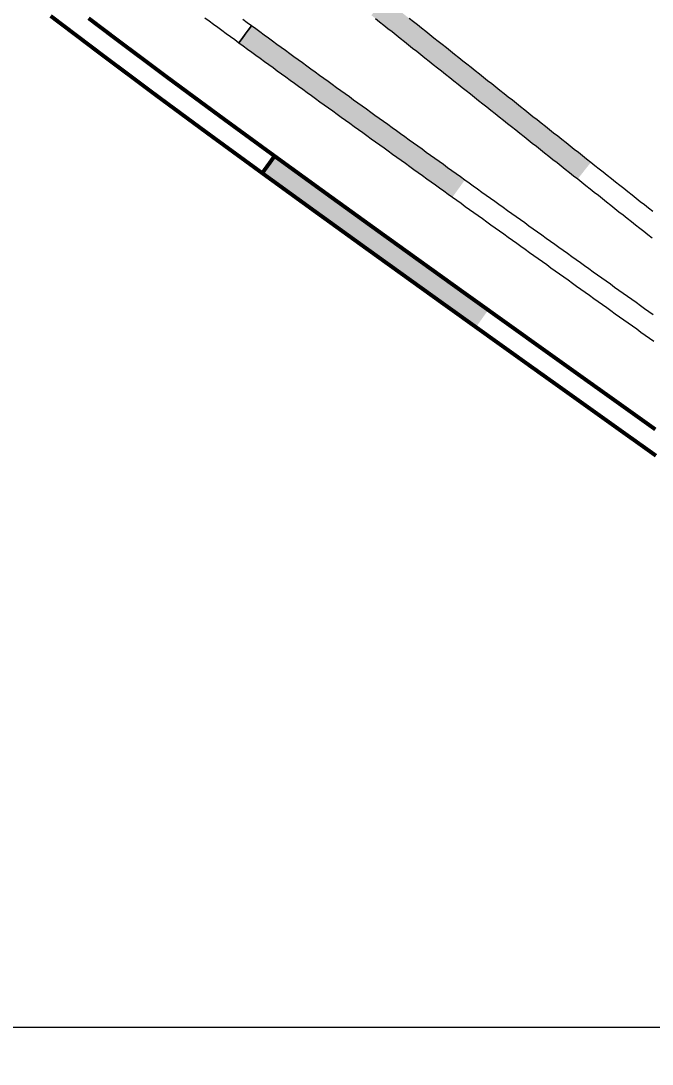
# Model space of a CAD drawing. Header units: inches. Extents: x 36473197 to 36486087, y 3899343 to 3911260.
# Drawn here: x 36482859.5 to 36482907.4, y 3904997.2 to 3905076.5 of the extents above; entities that cross this region are included whole.
import ezdxf

# ---------------------------------------------------------------- set-up
doc = ezdxf.new("R2010")
doc.units = ezdxf.units.IN
doc.header["$MEASUREMENT"] = 0
doc.layers.get('0').update_dxf_attribs({"lineweight": 0})
doc.layers.get('Defpoints').update_dxf_attribs({"lineweight": 0})
for name, color, linetype, lineweight in [('四盘区辅运巷', 7, 'Continuous', 0), ('经纬网', 7, 'Continuous', 0), ('西平正线', 7, 'Continuous', 0)]:
    doc.layers.add(name, color=color, linetype=linetype, lineweight=lineweight)
doc.styles.add('仿宋', font='simfang.ttf')
doc.dimstyles.get("Standard").update_dxf_attribs({"dimtxt": 30, "dimasz": 20, "dimexe": 0.18, "dimexo": 0.0625, "dimgap": 0.09, "dimtad": 1, "dimdec": 0, "dimzin": 0, "dimdsep": 46, "dimtxsty": '仿宋', "dimcen": 0.09, "dimclrd": 150, "dimclre": 150, "dimadec": 0, "dimazin": 0, "dimtfac": 1, "dimtdec": 0, "dimtofl": 0, "dimtmove": 0, "dimatfit": 3, "dimfxl": 1, "dimtolj": 1, "dimtzin": 0, "dimlwd": 0, "dimarcsym": 0})

# ---------------------------------------------------------------- blocks, each defined once
blk = doc.blocks.new('lr_block_12_1')
blk.add_hatch(color=7).paths.add_polyline_path([(194.557, 544.794), (194.232, 545.027), (193.907, 545.26), (193.582, 545.493), (193.256, 545.725), (192.931, 545.958), (192.606, 546.191), (192.281, 546.424), (191.957, 546.657), (191.632, 546.89), (191.308, 547.124), (190.983, 547.357), (190.658, 547.591), (190.333, 547.824), (190.009, 548.058), (189.684, 548.291), (189.359, 548.525), (189.034, 548.758), (188.71, 548.992), (188.385, 549.225), (188.06, 549.459), (187.735, 549.692), (187.411, 549.926), (187.086, 550.16), (186.761, 550.393), (186.436, 550.627), (186.113, 550.859), (185.789, 551.094), (185.464, 551.328), (185.14, 551.562), (184.816, 551.796), (184.492, 552.03), (184.167, 552.265), (183.843, 552.499), (183.519, 552.733), (183.194, 552.967), (182.87, 553.201), (182.546, 553.435), (182.223, 553.669), (181.899, 553.904), (181.576, 554.138), (181.252, 554.373), (180.928, 554.608), (180.605, 554.843), (180.281, 555.078), (179.957, 555.313), (179.633, 555.548), (179.31, 555.783), (178.986, 556.018), (178.662, 556.253), (178.338, 556.488), (178.103, 556.164), (177.869, 555.84), (177.634, 555.517), (177.399, 555.193), (177.722, 554.958), (178.046, 554.723), (178.37, 554.488), (178.694, 554.253), (179.017, 554.018), (179.341, 553.783), (179.665, 553.548), (179.989, 553.313), (180.312, 553.079), (180.636, 552.844), (180.96, 552.609), (181.283, 552.374), (181.609, 552.138), (181.933, 551.904), (182.258, 551.67), (182.582, 551.436), (182.906, 551.202), (183.231, 550.967), (183.555, 550.733), (183.879, 550.499), (184.203, 550.265), (184.528, 550.031), (184.852, 549.796), (185.176, 549.562), (185.502, 549.328), (185.827, 549.094), (186.152, 548.861), (186.476, 548.627), (186.801, 548.393), (187.126, 548.16), (187.451, 547.926), (187.775, 547.693), (188.1, 547.459), (188.425, 547.226), (188.75, 546.992), (189.074, 546.759), (189.399, 546.525), (189.724, 546.292), (190.049, 546.058), (190.373, 545.825), (190.698, 545.591), (191.023, 545.358), (191.349, 545.123), (191.674, 544.891), (192, 544.658), (192.325, 544.425), (192.65, 544.192), (192.975, 543.959), (193.3, 543.726), (193.625, 543.493), (193.858, 543.818), (194.091, 544.143), (194.324, 544.469)], flags=17)
at = {"color": 7, "const_width": 0.3}
for points in [[(178.338, 556.488), (178.017, 556.722), (177.694, 556.958), (177.371, 557.194), (177.048, 557.43), (176.725, 557.666), (176.402, 557.902), (176.08, 558.138), (175.757, 558.374), (175.434, 558.61), (175.111, 558.846), (174.788, 559.082), (174.465, 559.318), (174.145, 559.553), (173.823, 559.79), (173.501, 560.028), (173.179, 560.265), (172.857, 560.502), (172.535, 560.74), (172.213, 560.977), (171.891, 561.214), (171.569, 561.452), (171.248, 561.689), (170.926, 561.927), (170.604, 562.164), (170.287, 562.399), (169.967, 562.639), (169.647, 562.878), (169.326, 563.118), (169.006, 563.358), (168.686, 563.597), (168.365, 563.837), (168.045, 564.077), (167.725, 564.316), (167.405, 564.556), (167.084, 564.795), (166.764, 565.035), (166.444, 565.275), (166.128, 565.512), (165.809, 565.754), (165.49, 565.995), (165.171, 566.237), (164.852, 566.478), (164.533, 566.719), (164.214, 566.961)], [(161.335, 567.133), (161.653, 566.892), (161.972, 566.65), (162.291, 566.409), (162.61, 566.168), (162.929, 565.926), (163.248, 565.685), (163.567, 565.444), (163.886, 565.202), (164.205, 564.961), (164.524, 564.719), (164.843, 564.478), (165.162, 564.237), (165.485, 563.994), (165.805, 563.754), (166.126, 563.514), (166.446, 563.275), (166.766, 563.035), (167.087, 562.795), (167.407, 562.556), (167.727, 562.316), (168.047, 562.077), (168.368, 561.837), (168.688, 561.597), (169.008, 561.358), (169.329, 561.118), (169.654, 560.876), (169.976, 560.639), (170.298, 560.401), (170.62, 560.164), (170.942, 559.927), (171.264, 559.689), (171.586, 559.452), (171.908, 559.214), (172.23, 558.977), (172.552, 558.74), (172.874, 558.502), (173.196, 558.265), (173.521, 558.026), (173.844, 557.79), (174.167, 557.554), (174.49, 557.318), (174.813, 557.082), (175.136, 556.846), (175.459, 556.61), (175.782, 556.374), (176.105, 556.138), (176.428, 555.902), (176.751, 555.666), (177.074, 555.43), (177.399, 555.193), (177.634, 555.517), (177.869, 555.84), (178.103, 556.164), (178.338, 556.488)], [(207.247, 535.723), (206.922, 535.955), (206.596, 536.188), (206.271, 536.42), (205.945, 536.653), (205.62, 536.885), (205.294, 537.117), (204.969, 537.35), (204.643, 537.582), (204.317, 537.815), (203.992, 538.047), (203.667, 538.28), (203.341, 538.512), (203.016, 538.745), (202.69, 538.977), (202.365, 539.21), (202.039, 539.442), (201.714, 539.675), (201.388, 539.907), (201.063, 540.14), (200.737, 540.372), (200.412, 540.605), (200.086, 540.837), (199.761, 541.07), (199.435, 541.302), (199.11, 541.535), (198.785, 541.767), (198.459, 542), (198.134, 542.232), (197.809, 542.465), (197.484, 542.698), (197.159, 542.931), (196.834, 543.163), (196.508, 543.396), (196.183, 543.629), (195.858, 543.862), (195.533, 544.095), (195.208, 544.328), (194.882, 544.561), (194.557, 544.794), (194.232, 545.027), (193.907, 545.26), (193.582, 545.493), (193.256, 545.725), (192.931, 545.958), (192.606, 546.191), (192.281, 546.424), (191.957, 546.657), (191.632, 546.89), (191.308, 547.124), (190.983, 547.357), (190.658, 547.591), (190.333, 547.824), (190.009, 548.058), (189.684, 548.291), (189.359, 548.525), (189.034, 548.758), (188.71, 548.992), (188.385, 549.225), (188.06, 549.459), (187.735, 549.692), (187.411, 549.926), (187.086, 550.16), (186.761, 550.393), (186.436, 550.627), (186.113, 550.859), (185.789, 551.094), (185.464, 551.328), (185.14, 551.562), (184.816, 551.796), (184.492, 552.03), (184.167, 552.265), (183.843, 552.499), (183.519, 552.733), (183.194, 552.967), (182.87, 553.201), (182.546, 553.435), (182.223, 553.669), (181.899, 553.904), (181.576, 554.138), (181.252, 554.373), (180.928, 554.608), (180.605, 554.843), (180.281, 555.078), (179.957, 555.313), (179.633, 555.548), (179.31, 555.783), (178.986, 556.018), (178.662, 556.253), (178.338, 556.488), (178.103, 556.164), (177.869, 555.84), (177.634, 555.517), (177.399, 555.193), (177.722, 554.958), (178.046, 554.723), (178.37, 554.488), (178.694, 554.253), (179.017, 554.018), (179.341, 553.783), (179.665, 553.548), (179.989, 553.313), (180.312, 553.079), (180.636, 552.844), (180.96, 552.609), (181.283, 552.374), (181.609, 552.138), (181.933, 551.904), (182.258, 551.67), (182.582, 551.436), (182.906, 551.202), (183.231, 550.967), (183.555, 550.733), (183.879, 550.499), (184.203, 550.265), (184.528, 550.031), (184.852, 549.796), (185.176, 549.562), (185.502, 549.328), (185.827, 549.094), (186.152, 548.861), (186.476, 548.627), (186.801, 548.393), (187.126, 548.16), (187.451, 547.926), (187.775, 547.693), (188.1, 547.459), (188.425, 547.226), (188.75, 546.992), (189.074, 546.759), (189.399, 546.525), (189.724, 546.292), (190.049, 546.058), (190.373, 545.825), (190.698, 545.591), (191.023, 545.358), (191.349, 545.123), (191.674, 544.891), (192, 544.658), (192.325, 544.425), (192.65, 544.192), (192.975, 543.959), (193.3, 543.726), (193.625, 543.493), (193.951, 543.26), (194.276, 543.027), (194.601, 542.794), (194.926, 542.561), (195.251, 542.328), (195.577, 542.096), (195.902, 541.863), (196.227, 541.63), (196.552, 541.397), (196.877, 541.164), (197.203, 540.931), (197.529, 540.698), (197.854, 540.465), (198.18, 540.233), (198.505, 540), (198.831, 539.768), (199.156, 539.535), (199.482, 539.303), (199.807, 539.07), (200.133, 538.838), (200.458, 538.605), (200.784, 538.373), (201.109, 538.14), (201.435, 537.908), (201.76, 537.675), (202.086, 537.443), (202.411, 537.21), (202.737, 536.978), (203.062, 536.745), (203.388, 536.513), (203.713, 536.28), (204.039, 536.048), (204.364, 535.815), (204.69, 535.583), (205.015, 535.35), (205.341, 535.118), (205.667, 534.886), (205.992, 534.653), (206.318, 534.421), (206.643, 534.188), (206.969, 533.956), (207.294, 533.723)]]:
    blk.add_lwpolyline(points, dxfattribs=at)
blk = doc.blocks.new('*D204')
at = {"layer": 'Defpoints', "color": 0, "transparency": 16777216}
for p in [(36476925.515, 3911082.357), (36486060.147, 3904950.043), (36485936.086, 3904772.871)]:
    blk.add_point(p, dxfattribs=at)
at = {"layer": '四盘区辅运巷', "color": 150, "lineweight": -2, "transparency": 16777216}
for p, q in [((36476925.551, 3911082.408), (36477049.68, 3911259.676)), ((36485936.122, 3904772.922), (36486060.251, 3904950.19))]:
    blk.add_line(p, q, dxfattribs=at)
at = {"layer": '四盘区辅运巷', "color": 150, "lineweight": 0, "transparency": 16777216}
blk.add_line((36477065.959, 3911248.057), (36486043.765, 3904961.514), dxfattribs=at)
at = {"layer": '四盘区辅运巷', "color": 150, "transparency": 16777216}
for points in [[(36477067.871, 3911250.787), (36477064.047, 3911245.326), (36477049.577, 3911259.528)], [(36486045.677, 3904964.245), (36486041.853, 3904958.784), (36486060.147, 3904950.043)]]:
    blk.add_solid(points, dxfattribs=at)
at = {"layer": '四盘区辅运巷', "color": 0, "transparency": 16777216, "insert": (36481563.616, 3908117.287), "char_height": 30, "attachment_point": 5, "rotation": 324.99908, "style": '仿宋'}
blk.add_mtext('\\A1;1100', dxfattribs=at)

msp = doc.modelspace()

# ---------------------------------------------------------------- hatches: boundary and pattern name
at = {"layer": '西平正线'}
for points in [[(36482902.773, 3905065.718), (36482902.459, 3905065.967), (36482902.146, 3905066.215), (36482901.832, 3905066.463), (36482901.519, 3905066.712), (36482901.205, 3905066.96), (36482900.892, 3905067.208), (36482900.578, 3905067.457), (36482900.265, 3905067.705), (36482899.951, 3905067.953), (36482899.638, 3905068.202), (36482899.324, 3905068.45), (36482899.01, 3905068.699), (36482898.698, 3905068.946), (36482898.385, 3905069.195), (36482898.072, 3905069.444), (36482897.759, 3905069.693), (36482897.445, 3905069.942), (36482897.132, 3905070.191), (36482896.819, 3905070.439), (36482896.506, 3905070.688), (36482896.193, 3905070.937), (36482895.879, 3905071.186), (36482895.566, 3905071.435), (36482895.253, 3905071.684), (36482894.94, 3905071.932), (36482894.627, 3905072.181), (36482894.314, 3905072.43), (36482894, 3905072.679), (36482893.687, 3905072.928), (36482893.374, 3905073.177), (36482893.061, 3905073.425), (36482892.748, 3905073.674), (36482892.434, 3905073.923), (36482892.121, 3905074.172), (36482891.808, 3905074.421), (36482891.495, 3905074.67), (36482891.182, 3905074.918), (36482890.869, 3905075.167), (36482890.555, 3905075.416), (36482890.242, 3905075.665), (36482889.929, 3905075.914), (36482889.616, 3905076.163), (36482889.303, 3905076.411), (36482888.989, 3905076.66), (36482888.676, 3905076.909), (36482888.363, 3905077.158), (36482888.05, 3905077.407), (36482887.737, 3905077.656), (36482887.425, 3905077.904), (36482887.113, 3905078.153), (36482886.863, 3905077.841), (36482886.614, 3905077.528), (36482886.364, 3905077.215), (36482886.115, 3905076.903), (36482886.427, 3905076.653), (36482886.741, 3905076.403), (36482887.055, 3905076.154), (36482887.368, 3905075.905), (36482887.681, 3905075.656), (36482887.994, 3905075.408), (36482888.307, 3905075.159), (36482888.62, 3905074.91), (36482888.934, 3905074.661), (36482889.247, 3905074.412), (36482889.56, 3905074.163), (36482889.873, 3905073.915), (36482890.186, 3905073.666), (36482890.5, 3905073.417), (36482890.813, 3905073.168), (36482891.126, 3905072.919), (36482891.439, 3905072.67), (36482891.752, 3905072.422), (36482892.065, 3905072.173), (36482892.379, 3905071.924), (36482892.692, 3905071.675), (36482893.005, 3905071.426), (36482893.318, 3905071.177), (36482893.631, 3905070.929), (36482893.945, 3905070.68), (36482894.258, 3905070.431), (36482894.571, 3905070.182), (36482894.884, 3905069.933), (36482895.197, 3905069.684), (36482895.51, 3905069.436), (36482895.824, 3905069.187), (36482896.137, 3905068.938), (36482896.45, 3905068.689), (36482896.763, 3905068.44), (36482897.076, 3905068.191), (36482897.39, 3905067.943), (36482897.703, 3905067.694), (36482898.017, 3905067.444), (36482898.331, 3905067.196), (36482898.644, 3905066.948), (36482898.958, 3905066.699), (36482899.271, 3905066.451), (36482899.585, 3905066.203), (36482899.898, 3905065.954), (36482900.212, 3905065.706), (36482900.525, 3905065.457), (36482900.839, 3905065.209), (36482901.152, 3905064.961), (36482901.466, 3905064.712), (36482901.78, 3905064.464), (36482902.028, 3905064.777), (36482902.276, 3905065.091), (36482902.525, 3905065.405)], [(36482893.206, 3905064.383), (36482892.881, 3905064.617), (36482892.557, 3905064.851), (36482892.232, 3905065.085), (36482891.907, 3905065.318), (36482891.583, 3905065.552), (36482891.258, 3905065.786), (36482890.934, 3905066.019), (36482890.609, 3905066.253), (36482890.284, 3905066.487), (36482889.96, 3905066.72), (36482889.635, 3905066.954), (36482889.31, 3905067.188), (36482888.986, 3905067.421), (36482888.661, 3905067.655), (36482888.337, 3905067.889), (36482888.012, 3905068.123), (36482887.687, 3905068.356), (36482887.363, 3905068.59), (36482887.038, 3905068.824), (36482886.713, 3905069.057), (36482886.389, 3905069.291), (36482886.064, 3905069.525), (36482885.741, 3905069.758), (36482885.417, 3905069.992), (36482885.093, 3905070.227), (36482884.768, 3905070.461), (36482884.444, 3905070.695), (36482884.12, 3905070.93), (36482883.796, 3905071.164), (36482883.472, 3905071.398), (36482883.148, 3905071.633), (36482882.825, 3905071.867), (36482882.501, 3905072.101), (36482882.177, 3905072.336), (36482881.853, 3905072.571), (36482881.53, 3905072.806), (36482881.206, 3905073.041), (36482880.882, 3905073.276), (36482880.558, 3905073.511), (36482880.236, 3905073.744), (36482879.913, 3905073.98), (36482879.59, 3905074.216), (36482879.267, 3905074.451), (36482878.944, 3905074.687), (36482878.62, 3905074.923), (36482878.297, 3905075.159), (36482877.974, 3905075.394), (36482877.651, 3905075.63), (36482877.331, 3905075.864), (36482877.008, 3905076.101), (36482876.771, 3905075.779), (36482876.535, 3905075.457), (36482876.298, 3905075.135), (36482876.061, 3905074.813), (36482876.383, 3905074.576), (36482876.708, 3905074.338), (36482877.031, 3905074.102), (36482877.354, 3905073.866), (36482877.678, 3905073.63), (36482878.001, 3905073.395), (36482878.324, 3905073.159), (36482878.647, 3905072.923), (36482878.97, 3905072.687), (36482879.293, 3905072.452), (36482879.619, 3905072.215), (36482879.943, 3905071.981), (36482880.266, 3905071.746), (36482880.59, 3905071.511), (36482880.914, 3905071.276), (36482881.238, 3905071.041), (36482881.562, 3905070.806), (36482881.885, 3905070.571), (36482882.21, 3905070.336), (36482882.534, 3905070.101), (36482882.859, 3905069.867), (36482883.183, 3905069.633), (36482883.507, 3905069.399), (36482883.831, 3905069.164), (36482884.155, 3905068.93), (36482884.48, 3905068.696), (36482884.804, 3905068.461), (36482885.129, 3905068.226), (36482885.454, 3905067.993), (36482885.779, 3905067.759), (36482886.103, 3905067.525), (36482886.428, 3905067.291), (36482886.752, 3905067.058), (36482887.077, 3905066.824), (36482887.402, 3905066.59), (36482887.726, 3905066.357), (36482888.051, 3905066.123), (36482888.376, 3905065.889), (36482888.7, 3905065.656), (36482889.025, 3905065.422), (36482889.35, 3905065.188), (36482889.674, 3905064.954), (36482889.999, 3905064.721), (36482890.323, 3905064.487), (36482890.648, 3905064.253), (36482890.973, 3905064.02), (36482891.297, 3905063.786), (36482891.622, 3905063.552), (36482891.947, 3905063.319), (36482892.271, 3905063.085), (36482892.505, 3905063.41), (36482892.739, 3905063.734), (36482892.972, 3905064.059)]]:
    msp.add_hatch(color=7, dxfattribs=at).paths.add_polyline_path(points, flags=17)

# ---------------------------------------------------------------- linework, layer by layer
at = {"layer": '经纬网', "color": 7, "linetype": 'Continuous', "lineweight": 9}
msp.add_line((36485245.608, 3905000), (36476147.6, 3905000), dxfattribs=at)
at = {"layer": '西平正线', "color": 7, "linetype": 'Continuous', "lineweight": 0, "flags": 128}
for points in [[(36482873.478, 3905076.714), (36482873.805, 3905076.471), (36482874.127, 3905076.234), (36482874.449, 3905075.997), (36482874.772, 3905075.76), (36482875.094, 3905075.524), (36482875.416, 3905075.287), (36482875.738, 3905075.05), (36482876.061, 3905074.813), (36482876.298, 3905075.135), (36482876.535, 3905075.457), (36482876.771, 3905075.779), (36482877.008, 3905076.101)], [(36482907.514, 3905054.139), (36482907.188, 3905054.372), (36482906.862, 3905054.604), (36482906.537, 3905054.837), (36482906.211, 3905055.069), (36482905.886, 3905055.301), (36482905.56, 3905055.534), (36482905.235, 3905055.766), (36482904.909, 3905055.999), (36482904.584, 3905056.231), (36482904.258, 3905056.464), (36482903.933, 3905056.696), (36482903.607, 3905056.928), (36482903.282, 3905057.161), (36482902.957, 3905057.393), (36482902.632, 3905057.626), (36482902.307, 3905057.859), (36482901.982, 3905058.092), (36482901.657, 3905058.325), (36482901.331, 3905058.558), (36482901.006, 3905058.791), (36482900.681, 3905059.024), (36482900.356, 3905059.257), (36482900.031, 3905059.489), (36482899.706, 3905059.722), (36482899.38, 3905059.955), (36482899.055, 3905060.188), (36482898.73, 3905060.421), (36482898.405, 3905060.654), (36482898.08, 3905060.887), (36482897.755, 3905061.12), (36482897.429, 3905061.353), (36482897.104, 3905061.586), (36482896.779, 3905061.819), (36482896.454, 3905062.052), (36482896.129, 3905062.285), (36482895.804, 3905062.518), (36482895.478, 3905062.751), (36482895.153, 3905062.984), (36482894.828, 3905063.217), (36482894.505, 3905063.449), (36482894.18, 3905063.682), (36482893.855, 3905063.916), (36482893.531, 3905064.15), (36482893.206, 3905064.383), (36482892.881, 3905064.617), (36482892.557, 3905064.851), (36482892.232, 3905065.085), (36482891.907, 3905065.318), (36482891.583, 3905065.552), (36482891.258, 3905065.786), (36482890.934, 3905066.019), (36482890.609, 3905066.253), (36482890.284, 3905066.487), (36482889.96, 3905066.72), (36482889.635, 3905066.954), (36482889.31, 3905067.188), (36482888.986, 3905067.421), (36482888.661, 3905067.655), (36482888.337, 3905067.889), (36482888.012, 3905068.123), (36482887.687, 3905068.356), (36482887.363, 3905068.59), (36482887.038, 3905068.824), (36482886.713, 3905069.057), (36482886.389, 3905069.291), (36482886.064, 3905069.525), (36482885.741, 3905069.758), (36482885.417, 3905069.992), (36482885.093, 3905070.227), (36482884.768, 3905070.461), (36482884.444, 3905070.695), (36482884.12, 3905070.93), (36482883.796, 3905071.164), (36482883.472, 3905071.398), (36482883.148, 3905071.633), (36482882.825, 3905071.867), (36482882.501, 3905072.101), (36482882.177, 3905072.336), (36482881.853, 3905072.571), (36482881.53, 3905072.806), (36482881.206, 3905073.041), (36482880.882, 3905073.276), (36482880.558, 3905073.511), (36482880.236, 3905073.744), (36482879.913, 3905073.98), (36482879.59, 3905074.216), (36482879.267, 3905074.451), (36482878.944, 3905074.687), (36482878.62, 3905074.923), (36482878.297, 3905075.159), (36482877.974, 3905075.394), (36482877.651, 3905075.63), (36482877.331, 3905075.864), (36482877.008, 3905076.101), (36482876.771, 3905075.779), (36482876.535, 3905075.457), (36482876.298, 3905075.135), (36482876.061, 3905074.813), (36482876.383, 3905074.576), (36482876.708, 3905074.338), (36482877.031, 3905074.102), (36482877.354, 3905073.866), (36482877.678, 3905073.63), (36482878.001, 3905073.395), (36482878.324, 3905073.159), (36482878.647, 3905072.923), (36482878.97, 3905072.687), (36482879.293, 3905072.452), (36482879.619, 3905072.215), (36482879.943, 3905071.981), (36482880.266, 3905071.746), (36482880.59, 3905071.511), (36482880.914, 3905071.276), (36482881.238, 3905071.041), (36482881.562, 3905070.806), (36482881.885, 3905070.571), (36482882.21, 3905070.336), (36482882.534, 3905070.101), (36482882.859, 3905069.867), (36482883.183, 3905069.633), (36482883.507, 3905069.399), (36482883.831, 3905069.164), (36482884.155, 3905068.93), (36482884.48, 3905068.696), (36482884.804, 3905068.461), (36482885.129, 3905068.226), (36482885.454, 3905067.993), (36482885.779, 3905067.759), (36482886.103, 3905067.525), (36482886.428, 3905067.291), (36482886.752, 3905067.058), (36482887.077, 3905066.824), (36482887.402, 3905066.59), (36482887.726, 3905066.357), (36482888.051, 3905066.123), (36482888.376, 3905065.889), (36482888.7, 3905065.656), (36482889.025, 3905065.422), (36482889.35, 3905065.188), (36482889.674, 3905064.954), (36482889.999, 3905064.721), (36482890.323, 3905064.487), (36482890.648, 3905064.253), (36482890.973, 3905064.02), (36482891.297, 3905063.786), (36482891.622, 3905063.552), (36482891.947, 3905063.319), (36482892.271, 3905063.085), (36482892.596, 3905062.851), (36482892.92, 3905062.617), (36482893.245, 3905062.384), (36482893.57, 3905062.15), (36482893.896, 3905061.916), (36482894.221, 3905061.683), (36482894.547, 3905061.45), (36482894.872, 3905061.217), (36482895.197, 3905060.984), (36482895.522, 3905060.751), (36482895.847, 3905060.518), (36482896.172, 3905060.285), (36482896.498, 3905060.052), (36482896.823, 3905059.819), (36482897.148, 3905059.586), (36482897.473, 3905059.354), (36482897.798, 3905059.121), (36482898.124, 3905058.888), (36482898.449, 3905058.655), (36482898.774, 3905058.422), (36482899.099, 3905058.189), (36482899.424, 3905057.956), (36482899.749, 3905057.723), (36482900.075, 3905057.49), (36482900.4, 3905057.257), (36482900.725, 3905057.024), (36482901.05, 3905056.791), (36482901.375, 3905056.558), (36482901.7, 3905056.325), (36482902.026, 3905056.092), (36482902.352, 3905055.859), (36482902.677, 3905055.626), (36482903.003, 3905055.394), (36482903.328, 3905055.161), (36482903.654, 3905054.929), (36482903.98, 3905054.697), (36482904.305, 3905054.464), (36482904.631, 3905054.232), (36482904.956, 3905053.999), (36482905.282, 3905053.767), (36482905.607, 3905053.534), (36482905.933, 3905053.302), (36482906.258, 3905053.069), (36482906.584, 3905052.837), (36482906.909, 3905052.605), (36482907.235, 3905052.372), (36482907.56, 3905052.14)], [(36482877.008, 3905076.101), (36482876.686, 3905076.338), (36482876.364, 3905076.575)], [(36482886.427, 3905076.653), (36482886.741, 3905076.403), (36482887.055, 3905076.154), (36482887.368, 3905075.905), (36482887.681, 3905075.656), (36482887.994, 3905075.408), (36482888.307, 3905075.159), (36482888.62, 3905074.91), (36482888.934, 3905074.661), (36482889.247, 3905074.412), (36482889.56, 3905074.163), (36482889.873, 3905073.915), (36482890.186, 3905073.666), (36482890.5, 3905073.417), (36482890.813, 3905073.168), (36482891.126, 3905072.919), (36482891.439, 3905072.67), (36482891.752, 3905072.422), (36482892.065, 3905072.173), (36482892.379, 3905071.924), (36482892.692, 3905071.675), (36482893.005, 3905071.426), (36482893.318, 3905071.177), (36482893.631, 3905070.929), (36482893.945, 3905070.68), (36482894.258, 3905070.431), (36482894.571, 3905070.182), (36482894.884, 3905069.933), (36482895.197, 3905069.684), (36482895.51, 3905069.436), (36482895.824, 3905069.187), (36482896.137, 3905068.938), (36482896.45, 3905068.689), (36482896.763, 3905068.44), (36482897.076, 3905068.191), (36482897.39, 3905067.943), (36482897.703, 3905067.694), (36482898.017, 3905067.444), (36482898.331, 3905067.196), (36482898.644, 3905066.948), (36482898.958, 3905066.699), (36482899.271, 3905066.451), (36482899.585, 3905066.203), (36482899.898, 3905065.954), (36482900.212, 3905065.706), (36482900.525, 3905065.457), (36482900.839, 3905065.209), (36482901.152, 3905064.961), (36482901.466, 3905064.712), (36482901.78, 3905064.464), (36482902.093, 3905064.216), (36482902.407, 3905063.967), (36482902.72, 3905063.719), (36482903.034, 3905063.47), (36482903.347, 3905063.222), (36482903.661, 3905062.974), (36482903.974, 3905062.725), (36482904.288, 3905062.477), (36482904.602, 3905062.229), (36482904.915, 3905061.98), (36482905.229, 3905061.732), (36482905.544, 3905061.482), (36482905.859, 3905061.235), (36482906.173, 3905060.987), (36482906.487, 3905060.74), (36482906.802, 3905060.493), (36482907.116, 3905060.245), (36482907.43, 3905059.998)], [(36482907.477, 3905061.997), (36482907.162, 3905062.245), (36482906.848, 3905062.492), (36482906.534, 3905062.739), (36482906.222, 3905062.986), (36482905.909, 3905063.234), (36482905.595, 3905063.483), (36482905.281, 3905063.731), (36482904.968, 3905063.98), (36482904.654, 3905064.228), (36482904.341, 3905064.476), (36482904.027, 3905064.725), (36482903.714, 3905064.973), (36482903.4, 3905065.221), (36482903.087, 3905065.47), (36482902.773, 3905065.718), (36482902.459, 3905065.967), (36482902.146, 3905066.215), (36482901.832, 3905066.463), (36482901.519, 3905066.712), (36482901.205, 3905066.96), (36482900.892, 3905067.208), (36482900.578, 3905067.457), (36482900.265, 3905067.705), (36482899.951, 3905067.953), (36482899.638, 3905068.202), (36482899.324, 3905068.45), (36482899.01, 3905068.699), (36482898.698, 3905068.946), (36482898.385, 3905069.195), (36482898.072, 3905069.444), (36482897.759, 3905069.693), (36482897.445, 3905069.942), (36482897.132, 3905070.191), (36482896.819, 3905070.439), (36482896.506, 3905070.688), (36482896.193, 3905070.937), (36482895.879, 3905071.186), (36482895.566, 3905071.435), (36482895.253, 3905071.684), (36482894.94, 3905071.932), (36482894.627, 3905072.181), (36482894.314, 3905072.43), (36482894, 3905072.679), (36482893.687, 3905072.928), (36482893.374, 3905073.177), (36482893.061, 3905073.425), (36482892.748, 3905073.674), (36482892.434, 3905073.923), (36482892.121, 3905074.172), (36482891.808, 3905074.421), (36482891.495, 3905074.67), (36482891.182, 3905074.918), (36482890.869, 3905075.167), (36482890.555, 3905075.416), (36482890.242, 3905075.665), (36482889.929, 3905075.914), (36482889.616, 3905076.163), (36482889.303, 3905076.411), (36482888.989, 3905076.66)]]:
    msp.add_lwpolyline(points, dxfattribs=at)

# ---------------------------------------------------------------- block references
at = {"layer": '西平正线'}
msp.add_blockref('lr_block_12_1', (36482700.429, 3904509.716, -0.202), dxfattribs=at)

# ---------------------------------------------------------------- dimensions: what is measured, and where the dimension line sits
at = {"layer": '四盘区辅运巷'}
dim = msp.add_aligned_dim(p1=(36476925.515, 3911082.357), p2=(36485936.086, 3904772.871), distance=216.289, text='1100', dimstyle='Standard', dxfattribs=at)
dim.commit()
dim.dimension.update_dxf_attribs({"geometry": '*D204', "text_midpoint": (36481563.616, 3908117.287)})

doc.saveas('drawing.dxf')
